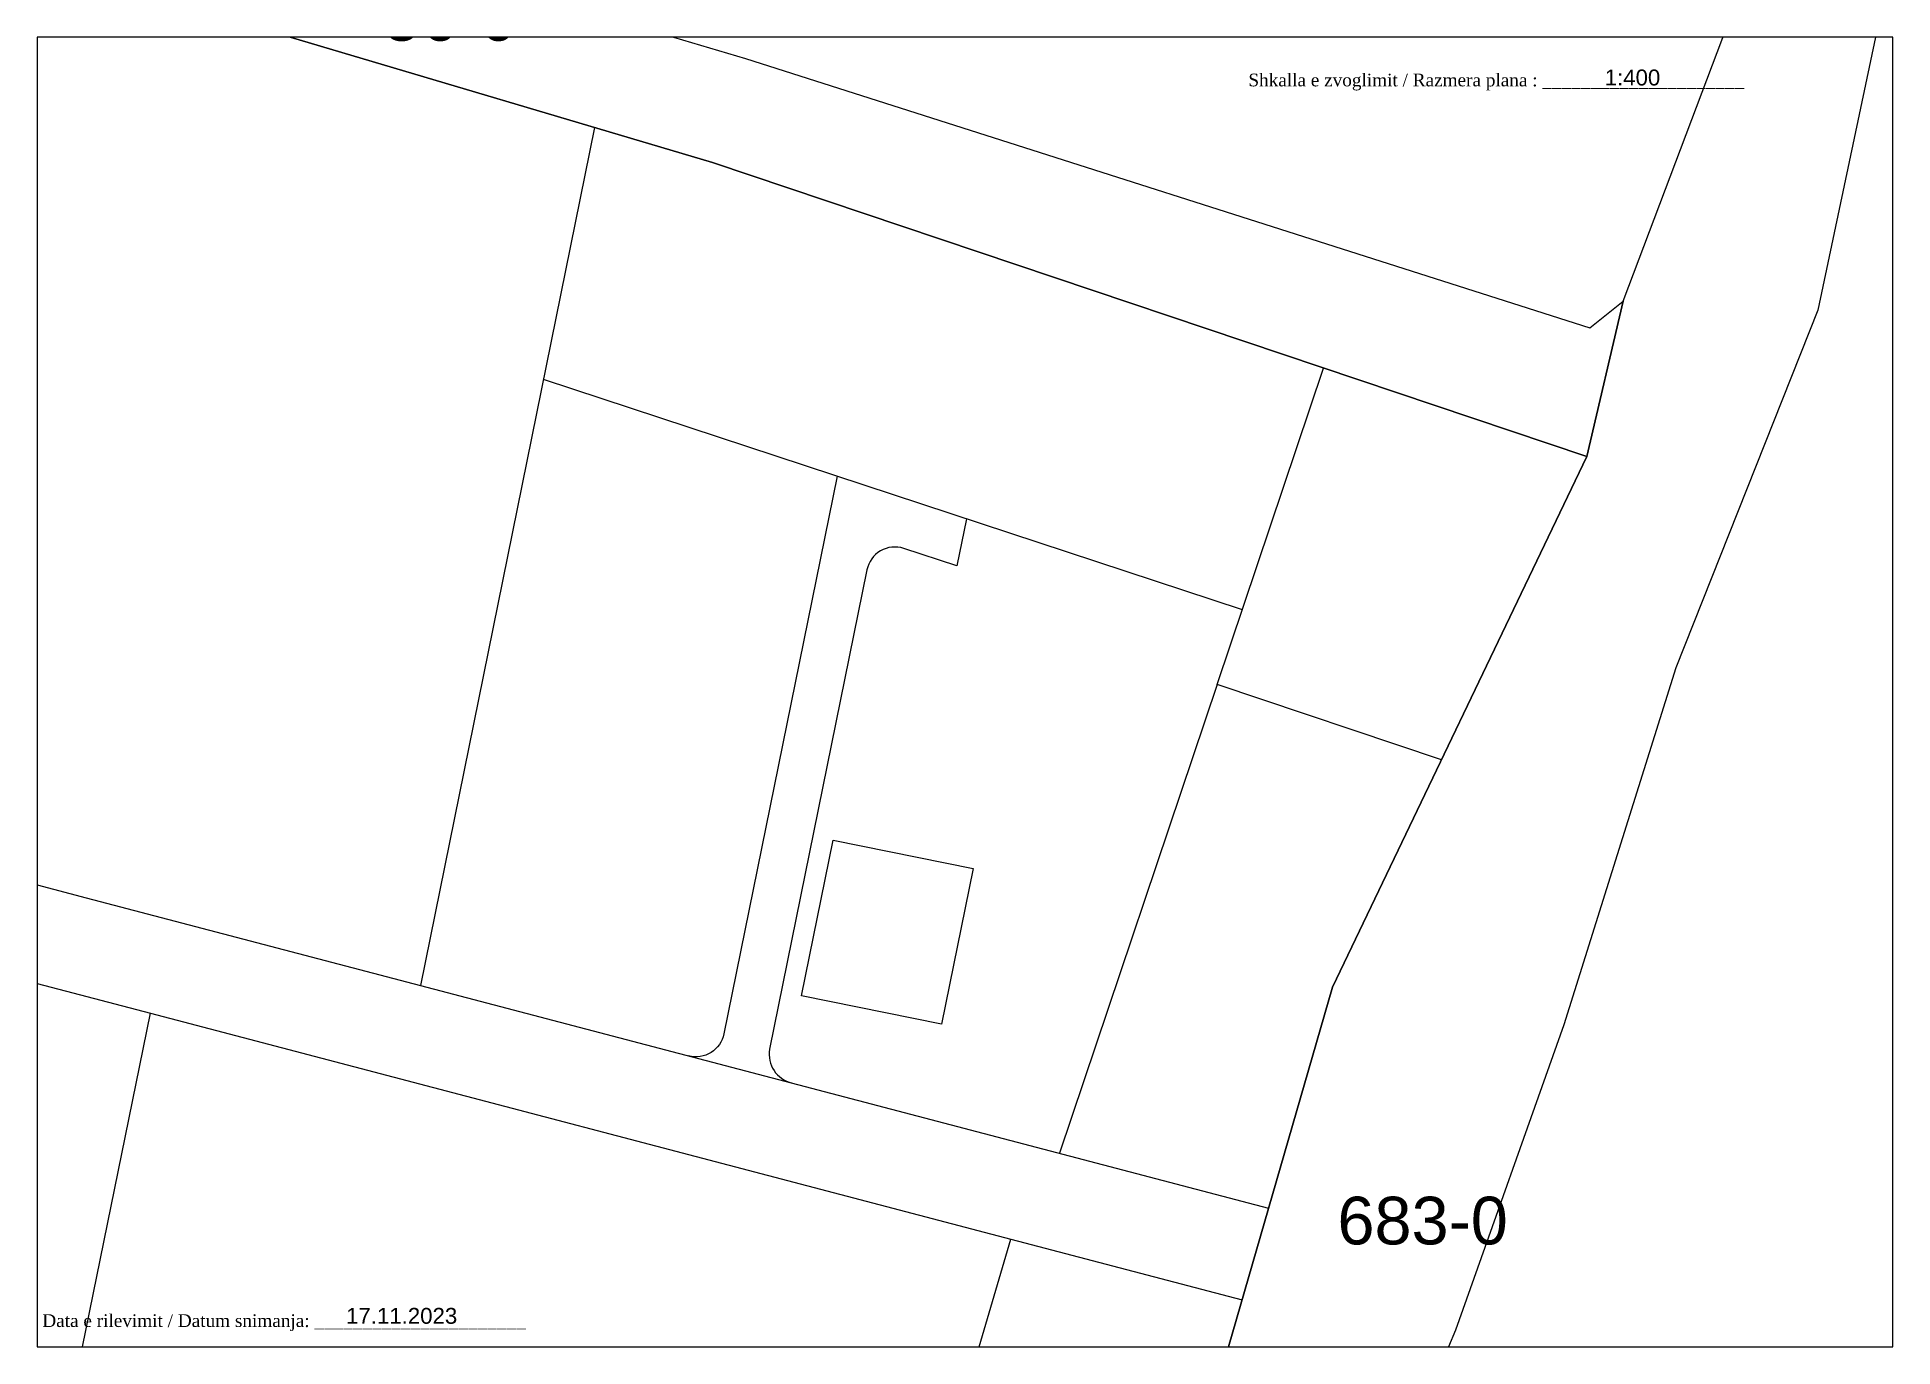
# Paper-space layout 'Manuali (3)' of a CAD drawing. Header units: metres, sheet in millimetres. Extents: x 1 to 293, y 0 to 206.
# The model-space entities are those that its viewports show. They can reach past a viewport. Long polylines and large blocks are cut down to what shows.
import ezdxf

# ---------------------------------------------------------------- set-up
doc = ezdxf.new("R2010")
doc.units = ezdxf.units.M
doc.layers.get('0').update_dxf_attribs({"lineweight": 0})
for name, color, linetype, lineweight in [('Korniza e jashtme', 7, 'Continuous', 0), ('Ndarjet', 1, 'Continuous', 0), ('Nr-Kojshi', 251, 'Continuous', 0), ('Parc-Kojshi', 251, 'Continuous', 0), ('Parc-Re', 7, 'Continuous', 0), ('ParcReNet_12', 5, 'Continuous', 0)]:
    doc.layers.add(name, color=color, linetype=linetype, lineweight=lineweight)
doc.styles.get("Standard").update_dxf_attribs({"font": 'arial.ttf'})

msp = doc.modelspace()

# ---------------------------------------------------------------- linework, layer by layer
at = {"layer": 'Ndarjet'}
for points in [[(7508313.78, 4696824.11), (7508302.84, 4696770.14)], [(7508367.05, 4696784.34), (7508352.94, 4696789.07), (7508359.63, 4696808.98)], [(7508212.93, 4696793.67), (7508259.59, 4696781.47), (7508281.81, 4696775.66), (7508302.84, 4696770.14), (7508356.17, 4696756.13)], [(7508212.93, 4696787.47), (7508285.85, 4696768.4), (7508339.96, 4696754.18), (7508354.5, 4696750.36)], [(7508343.08, 4696711.55), (7508276.62, 4696722.95), (7508285.85, 4696768.4)], [(7508348.97, 4696731.36), (7508334.48, 4696735.45), (7508339.96, 4696754.18)]]:
    msp.add_lwpolyline(points, dxfattribs=at)
at = {"layer": 'Ndarjet', "flags": 128}
for points in [[(7508354.52, 4696793.77), (7508310.58, 4696808.26)], [(7508352.94, 4696789.07), (7508343.03, 4696759.58)]]:
    msp.add_lwpolyline(points, dxfattribs=at)
for points in [[(7508329.04, 4696802.17), (7508321.92, 4696767.09, -0.430899), (7508319.7, 4696765.71)], [(7508337.17, 4696799.49), (7508336.57, 4696796.53), (7508333.23, 4696797.63, 0.449324), (7508330.91, 4696796.28), (7508324.79, 4696766.13, 0.397696), (7508326.19, 4696764.01)]]:
    msp.add_lwpolyline(points, format="xyb", dxfattribs=at)
at = {"layer": 'Parc-Kojshi'}
msp.add_lwpolyline([(7508266.24, 4696847.98), (7508295.35, 4696836.73), (7508323.27, 4696828.46), (7508376.38, 4696811.51), (7508378.46, 4696813.19), (7508376.18, 4696803.42), (7508321.19, 4696821.9), (7508277.53, 4696834.89), (7508256.46, 4696839.5), (7508244.61, 4696836.33), (7508266.24, 4696847.98)], close=True, dxfattribs=at)
for points in [[(7508267.45, 4696547.8), (7508275.99, 4696566.19), (7508277.95, 4696575.34), (7508282.82, 4696586.17), (7508294.36, 4696610.33), (7508302.95, 4696636.18), (7508314.9, 4696663.25), (7508324.65, 4696675.79), (7508341.83, 4696703.51), (7508342.42, 4696709.34), (7508349.88, 4696734.42), (7508360.2, 4696770.03), (7508376.18, 4696803.42), (7508378.46, 4696813.19), (7508384.73, 4696829.77), (7508387.74, 4696837.61)], [(7508395.76, 4696833.98), (7508394.83, 4696832.07), (7508390.71, 4696812.62), (7508381.78, 4696790.12), (7508374.73, 4696767.66), (7508367.93, 4696748.46), (7508362.26, 4696735.12), (7508349.76, 4696702.72), (7508336.45, 4696672.75), (7508335.31, 4696669.54), (7508335.17, 4696665.71), (7508334.13, 4696660.42), (7508331.65, 4696652.9), (7508319.66, 4696636.02), (7508316.18, 4696630.61), (7508293.61, 4696579.49), (7508293.39, 4696578.99), (7508278.42, 4696547.19)]]:
    msp.add_lwpolyline(points, dxfattribs=at)
at = {"layer": 'Parc-Re', "flags": 128}
msp.add_lwpolyline([(7508277.53, 4696834.89), (7508321.19, 4696821.9), (7508376.18, 4696803.42), (7508360.2, 4696770.03), (7508349.88, 4696734.42)], dxfattribs=at)
at = {"layer": 'ParcReNet_12', "flags": 128}
msp.add_lwpolyline([(7508326.79, 4696769.49), (7508328.78, 4696779.29), (7508337.6, 4696777.5), (7508335.61, 4696767.7)], close=True, dxfattribs=at)

# ---------------------------------------------------------------- texts
at = {"layer": 'Nr-Kojshi'}
for s, p in [('56-0', (7508300.52, 4696829.57)), ('683-0', (7508360.5, 4696753.85))]:
    msp.add_text(s, height=3, dxfattribs=at).set_placement(p)

psp = doc.layouts.new('Manuali (3)')

# ---------------------------------------------------------------- texts
for s, p in [('1:400', (247.44, 198.34)), ('17.11.2023', (49.56, 3.59))]:
    psp.add_text(s, height=2.5).set_placement(p)
at = {"char_height": 2, "attachment_point": 1}
for s, insert, width in [('{\\fTimes New Roman|b0|i0|c0|p18;Shkalla e zvoglimit / Razmera plana : _____________________}', (191.42, 200.2), 79.9484), ('{\\fTimes New Roman|b0|i0|c0|p18;Data e rilevimit / Datum snimanja: ______________________\\P                                 }', (1.8, 5.09), 83.344)]:
    psp.add_mtext(s, dxfattribs=dict(at, insert=insert, width=width))

# ---------------------------------------------------------------- viewports
at = {"layer": 'Korniza e jashtme', "view_target_point": (370776.43, 310629.57)}
psp.add_viewport(center=(146.87, 102.95), size=(291.77, 205.9848), view_center_point=(7137560.65, 4386159.03), view_height=82.3939, dxfattribs=at)

doc.saveas('drawing.dxf')
